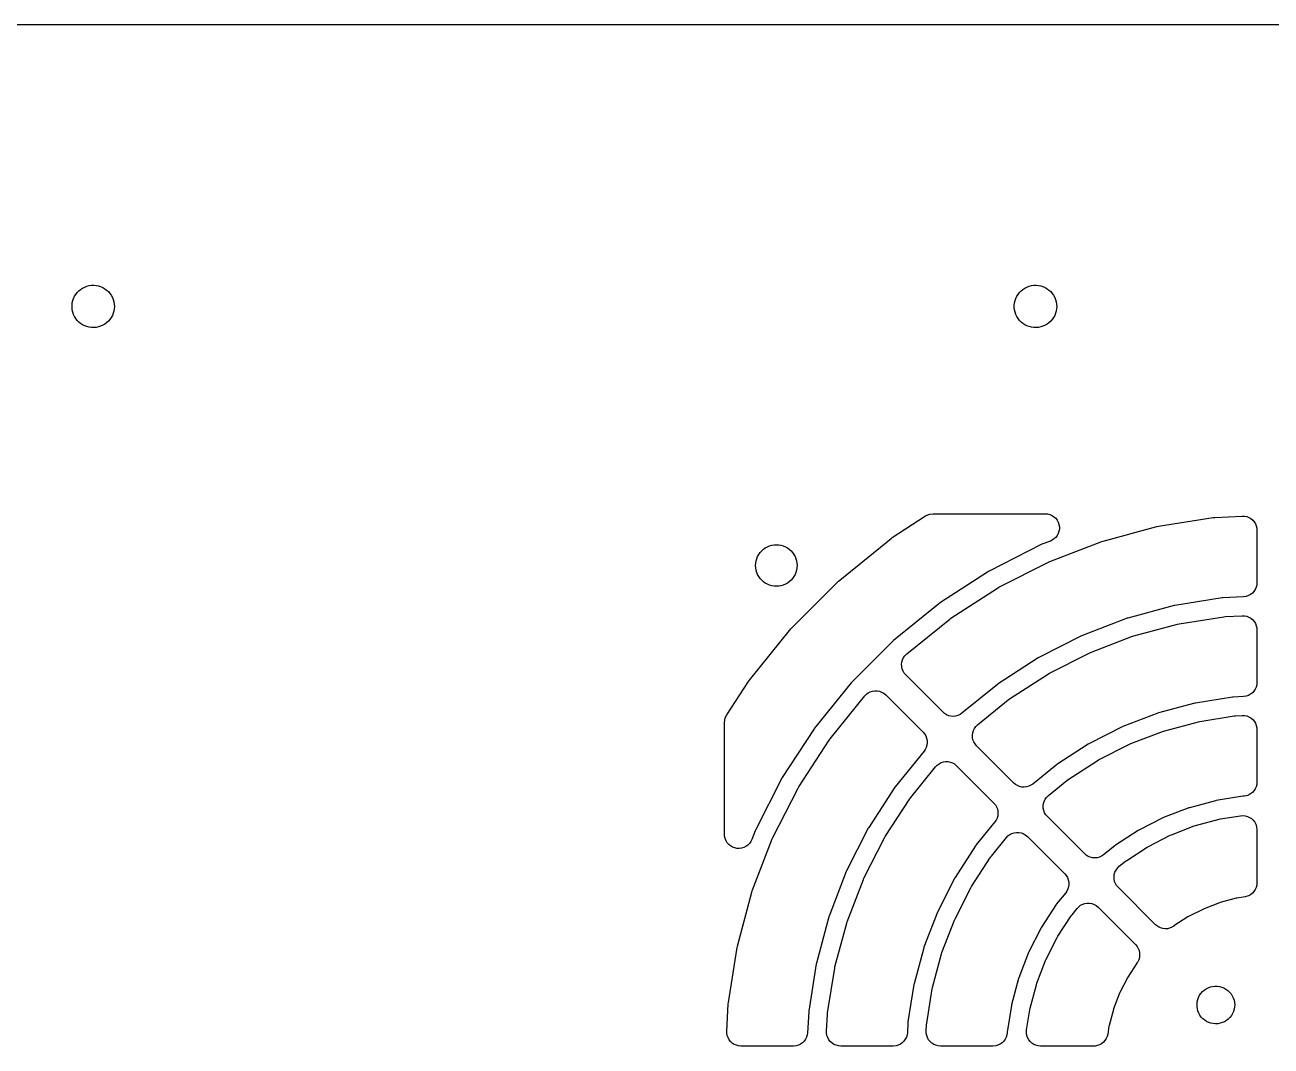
# Model space of a CAD drawing. Header units: metres. Extents: x -250 to 250, y -110 to 110.
# Drawn here: x -7.2 to 125, y 1.5 to 109.9 of the extents above; entities that cross this region are included whole.
import ezdxf

# ---------------------------------------------------------------- set-up
doc = ezdxf.new("R2010")
doc.units = ezdxf.units.M

msp = doc.modelspace()

# ---------------------------------------------------------------- linework, layer by layer
for p, q in [((244.875, 109.875), (-244.875, 109.875)), ((-1.125, 81.9485), (-0.90381, 82.0605)), ((-0.90381, 82.0605), (-0.67165, 82.1474)), ((-0.67165, 82.1474), (-0.43134, 82.2083)), ((-0.43134, 82.2083), (-0.18579, 82.2423)), ((-0.18579, 82.2423), (0.062, 82.2491)), ((0.062, 82.2491), (0.30904, 82.2287)), ((0.30904, 82.2287), (0.55234, 82.1812)), ((0.55234, 82.1812), (0.78892, 82.1071)), ((0.78892, 82.1071), (1.01595, 82.0076)), ((1.01595, 82.0076), (1.23062, 81.8836)), ((98.875, 81.9485), (99.0962, 82.0605)), ((99.0962, 82.0605), (99.3283, 82.1474)), ((99.3283, 82.1474), (99.5686, 82.2083)), ((99.5686, 82.2083), (99.8142, 82.2423)), ((99.8142, 82.2423), (100.062, 82.2491)), ((100.062, 82.2491), (100.309, 82.2287)), ((100.309, 82.2287), (100.552, 82.1812)), ((100.552, 82.1812), (100.789, 82.1071)), ((100.789, 82.1071), (101.016, 82.0076)), ((101.016, 82.0076), (101.231, 81.8836)), ((-2.1651, 80.6122), (-2.08461, 80.8467)), ((-2.08461, 80.8467), (-1.97881, 81.0709)), ((-1.97881, 81.0709), (-1.849, 81.2821)), ((-1.849, 81.2821), (-1.69673, 81.4777)), ((-1.69673, 81.4777), (-1.52388, 81.6554)), ((-1.52388, 81.6554), (-1.33252, 81.813)), ((-1.33252, 81.813), (-1.125, 81.9485)), ((1.23062, 81.8836), (1.43037, 81.7368)), ((1.43037, 81.7368), (1.61275, 81.5689)), ((1.61275, 81.5689), (1.77556, 81.382)), ((1.77556, 81.382), (1.91681, 81.1783)), ((1.91681, 81.1783), (2.03479, 80.9602)), ((2.03479, 80.9602), (2.12808, 80.7306)), ((2.12808, 80.7306), (2.19554, 80.492)), ((97.8349, 80.6122), (97.9154, 80.8467)), ((97.9154, 80.8467), (98.0212, 81.0709)), ((98.0212, 81.0709), (98.151, 81.2821)), ((98.151, 81.2821), (98.3033, 81.4777)), ((98.3033, 81.4777), (98.4761, 81.6554)), ((98.4761, 81.6554), (98.6675, 81.813)), ((98.6675, 81.813), (98.875, 81.9485)), ((101.231, 81.8836), (101.43, 81.7368)), ((101.43, 81.7368), (101.613, 81.5689)), ((101.613, 81.5689), (101.776, 81.382)), ((101.776, 81.382), (101.917, 81.1783)), ((101.917, 81.1783), (102.035, 80.9602)), ((102.035, 80.9602), (102.128, 80.7306)), ((102.128, 80.7306), (102.196, 80.492)), ((-2.24658, 80.1239), (-2.2193, 80.3703)), ((-2.24658, 79.8761), (-2.24658, 80.1239)), ((-2.2193, 79.6297), (-2.24658, 79.8761)), ((-2.2193, 80.3703), (-2.1651, 80.6122)), ((-2.1651, 79.3878), (-2.2193, 79.6297)), ((-2.08461, 79.1533), (-2.1651, 79.3878)), ((2.19554, 79.508), (2.12808, 79.2694)), ((2.19554, 80.492), (2.23634, 80.2475)), ((2.23634, 79.7525), (2.19554, 79.508)), ((2.23634, 80.2475), (2.25, 80)), ((2.25, 80), (2.23634, 79.7525)), ((97.7534, 80.1239), (97.7807, 80.3703)), ((97.7534, 79.8761), (97.7534, 80.1239)), ((97.7807, 79.6297), (97.7534, 79.8761)), ((97.7807, 80.3703), (97.8349, 80.6122)), ((97.8349, 79.3878), (97.7807, 79.6297)), ((97.9154, 79.1533), (97.8349, 79.3878)), ((102.196, 79.508), (102.128, 79.2694)), ((102.196, 80.492), (102.236, 80.2475)), ((102.236, 79.7525), (102.196, 79.508)), ((102.236, 80.2475), (102.25, 80)), ((102.25, 80), (102.236, 79.7525)), ((-1.97881, 78.9291), (-2.08461, 79.1533)), ((-1.849, 78.7179), (-1.97881, 78.9291)), ((-1.69673, 78.5223), (-1.849, 78.7179)), ((-1.52388, 78.3446), (-1.69673, 78.5223)), ((-1.33252, 78.187), (-1.52388, 78.3446)), ((-1.125, 78.0514), (-1.33252, 78.187)), ((-0.90381, 77.9395), (-1.125, 78.0514)), ((1.23062, 78.1164), (1.01595, 77.9924)), ((1.43037, 78.2632), (1.23062, 78.1164)), ((1.61275, 78.4311), (1.43037, 78.2632)), ((1.77556, 78.618), (1.61275, 78.4311)), ((1.91681, 78.8217), (1.77556, 78.618)), ((2.03479, 79.0397), (1.91681, 78.8217)), ((2.12808, 79.2694), (2.03479, 79.0397)), ((98.0212, 78.9291), (97.9154, 79.1533)), ((98.151, 78.7179), (98.0212, 78.9291)), ((98.3033, 78.5223), (98.151, 78.7179)), ((98.4761, 78.3446), (98.3033, 78.5223)), ((98.6675, 78.187), (98.4761, 78.3446)), ((98.875, 78.0514), (98.6675, 78.187)), ((99.0962, 77.9395), (98.875, 78.0514)), ((101.231, 78.1164), (101.016, 77.9924)), ((101.43, 78.2632), (101.231, 78.1164)), ((101.613, 78.4311), (101.43, 78.2632)), ((101.776, 78.618), (101.613, 78.4311)), ((101.917, 78.8217), (101.776, 78.618)), ((102.035, 79.0397), (101.917, 78.8217)), ((102.128, 79.2694), (102.035, 79.0397)), ((-0.67165, 77.8526), (-0.90381, 77.9395)), ((-0.43134, 77.7917), (-0.67165, 77.8526)), ((-0.18579, 77.7577), (-0.43134, 77.7917)), ((0.062, 77.7509), (-0.18579, 77.7577)), ((0.30904, 77.7713), (0.062, 77.7509)), ((0.55234, 77.8188), (0.30904, 77.7713)), ((0.78892, 77.8929), (0.55234, 77.8188)), ((1.01595, 77.9924), (0.78892, 77.8929)), ((99.3283, 77.8526), (99.0962, 77.9395)), ((99.5686, 77.7917), (99.3283, 77.8526)), ((99.8142, 77.7577), (99.5686, 77.7917)), ((100.062, 77.7509), (99.8142, 77.7577)), ((100.309, 77.7713), (100.062, 77.7509)), ((100.552, 77.8188), (100.309, 77.7713)), ((100.789, 77.8929), (100.552, 77.8188)), ((101.016, 77.9924), (100.789, 77.8929)), ((84.8027, 55.4605), (88.3405, 57.758)), ((88.3405, 57.758), (88.5587, 57.8753)), ((88.5587, 57.8753), (88.7933, 57.9551)), ((88.7933, 57.9551), (89.1575, 58)), ((89.1575, 58), (101.038, 58)), ((101.038, 58), (101.285, 57.9795)), ((101.285, 57.9795), (101.525, 57.9187)), ((101.525, 57.9187), (101.752, 57.8192)), ((101.752, 57.8192), (101.959, 57.6837)), ((101.959, 57.6837), (102.141, 57.5159)), ((102.141, 57.5159), (102.294, 57.3204)), ((102.294, 57.3204), (102.412, 57.1025)), ((102.412, 57.1025), (102.492, 56.8682)), ((102.492, 56.8682), (102.533, 56.6239)), ((113.036, 56.6633), (118.868, 57.5871)), ((118.868, 57.5871), (119.025, 57.6035)), ((119.025, 57.6035), (121.921, 57.7553)), ((121.921, 57.7553), (122.169, 57.7478)), ((122.169, 57.7478), (122.412, 57.6996)), ((122.412, 57.6996), (122.644, 57.6121)), ((122.644, 57.6121), (122.858, 57.4877)), ((122.858, 57.4877), (123.049, 57.3297)), ((123.049, 57.3297), (123.211, 57.1424)), ((123.211, 57.1424), (123.34, 56.931)), ((123.34, 56.931), (123.433, 56.7012)), ((102.294, 55.6796), (102.141, 55.4841)), ((102.412, 55.8975), (102.294, 55.6796)), ((102.492, 56.1318), (102.412, 55.8975)), ((102.533, 56.3761), (102.492, 56.1318)), ((102.533, 56.6239), (102.533, 56.3761)), ((107.179, 55.1024), (112.882, 56.6307)), ((112.882, 56.6307), (113.036, 56.6633)), ((123.433, 56.7012), (123.486, 56.4593)), ((123.486, 56.4593), (123.5, 56.2574)), ((123.5, 56.2574), (123.5, 50.6782)), ((70.9419, 54.0581), (71.1262, 54.2227)), ((71.1262, 54.2227), (71.3277, 54.3657)), ((71.3277, 54.3657), (71.544, 54.4852)), ((71.544, 54.4852), (71.7722, 54.5798)), ((71.7722, 54.5798), (72.0097, 54.6482)), ((72.0097, 54.6482), (72.2533, 54.6896)), ((72.2533, 54.6896), (72.5, 54.7035)), ((72.5, 54.7035), (72.7467, 54.6896)), ((72.7467, 54.6896), (72.9903, 54.6482)), ((72.9903, 54.6482), (73.2278, 54.5798)), ((73.2278, 54.5798), (73.4561, 54.4852)), ((73.4561, 54.4852), (73.6723, 54.3657)), ((73.6723, 54.3657), (73.8738, 54.2227)), ((73.8738, 54.2227), (74.0581, 54.0581)), ((79.2255, 50.9548), (84.6757, 55.3682)), ((84.6757, 55.3682), (84.8027, 55.4605)), ((100.595, 54.7187), (95.0767, 51.9072)), ((100.666, 54.7507), (100.595, 54.7187)), ((101.575, 55.0996), (100.666, 54.7507)), ((101.517, 52.9377), (107.029, 55.0539)), ((101.752, 55.1808), (101.575, 55.0996)), ((101.959, 55.3163), (101.752, 55.1808)), ((102.141, 55.4841), (101.959, 55.3163)), ((107.029, 55.0539), (107.179, 55.1024)), ((70.3104, 52.7467), (70.3518, 52.9903)), ((70.3518, 52.9903), (70.4202, 53.2278)), ((70.4202, 53.2278), (70.5148, 53.456)), ((70.5148, 53.456), (70.6343, 53.6723)), ((70.6343, 53.6723), (70.7773, 53.8738)), ((70.7773, 53.8738), (70.9419, 54.0581)), ((74.0581, 54.0581), (74.2227, 53.8738)), ((74.2227, 53.8738), (74.3657, 53.6723)), ((74.3657, 53.6723), (74.4853, 53.456)), ((74.4853, 53.456), (74.5798, 53.2278)), ((74.5798, 53.2278), (74.6482, 52.9903)), ((74.6482, 52.9903), (74.6896, 52.7467)), ((101.373, 52.8738), (101.517, 52.9377)), ((70.2965, 52.5), (70.3104, 52.7467)), ((70.3104, 52.2533), (70.2965, 52.5)), ((70.3518, 52.0097), (70.3104, 52.2533)), ((70.4202, 51.7722), (70.3518, 52.0097)), ((70.5148, 51.5439), (70.4202, 51.7722)), ((74.5798, 51.7722), (74.4853, 51.5439)), ((74.6482, 52.0097), (74.5798, 51.7722)), ((74.6896, 52.2533), (74.6482, 52.0097)), ((74.6896, 52.7467), (74.7035, 52.5)), ((74.7035, 52.5), (74.6896, 52.2533)), ((95.0088, 51.868), (89.8148, 48.495)), ((95.0767, 51.9072), (95.0088, 51.868)), ((96.1117, 50.193), (101.373, 52.8738)), ((70.6343, 51.3277), (70.5148, 51.5439)), ((70.7773, 51.1262), (70.6343, 51.3277)), ((70.9419, 50.9419), (70.7773, 51.1262)), ((71.1262, 50.7773), (70.9419, 50.9419)), ((71.3277, 50.6343), (71.1262, 50.7773)), ((71.544, 50.5147), (71.3277, 50.6343)), ((71.7722, 50.4202), (71.544, 50.5147)), ((72.0097, 50.3518), (71.7722, 50.4202)), ((72.2533, 50.3104), (72.0097, 50.3518)), ((72.5, 50.2965), (72.2533, 50.3104)), ((72.7467, 50.3104), (72.5, 50.2965)), ((72.9903, 50.3518), (72.7467, 50.3104)), ((73.2278, 50.4202), (72.9903, 50.3518)), ((73.4561, 50.5147), (73.2278, 50.4202)), ((73.6723, 50.6343), (73.4561, 50.5147)), ((73.8738, 50.7773), (73.6723, 50.6343)), ((74.0581, 50.9419), (73.8738, 50.7773)), ((74.2227, 51.1262), (74.0581, 50.9419)), ((74.1503, 45.8911), (79.1089, 50.8497)), ((74.3657, 51.3277), (74.2227, 51.1262)), ((74.4853, 51.5439), (74.3657, 51.3277)), ((79.1089, 50.8497), (79.2255, 50.9548)), ((123.48, 50.4313), (123.419, 50.1911)), ((123.5, 50.6782), (123.48, 50.4313)), ((91.0234, 46.8984), (95.9757, 50.1145)), ((95.9757, 50.1145), (96.1117, 50.193)), ((119.805, 49.0569), (114.782, 48.2614)), ((119.883, 49.0651), (119.805, 49.0569)), ((122.079, 49.1802), (119.883, 49.0651)), ((122.368, 49.2241), (122.079, 49.1802)), ((122.603, 49.3045), (122.368, 49.2241)), ((122.82, 49.4224), (122.603, 49.3045)), ((123.016, 49.5746), (122.82, 49.4224)), ((123.184, 49.7568), (123.016, 49.5746)), ((123.319, 49.9642), (123.184, 49.7568)), ((123.419, 50.1911), (123.319, 49.9642)), ((89.7514, 48.4489), (84.9384, 44.5514)), ((89.8148, 48.495), (89.7514, 48.4489)), ((114.705, 48.2451), (109.793, 46.929)), ((114.782, 48.2614), (114.705, 48.2451)), ((86.3444, 43.12), (90.8964, 46.8061)), ((90.8964, 46.8061), (91.0234, 46.8984)), ((109.718, 46.9047), (104.971, 45.0823)), ((109.793, 46.929), (109.718, 46.9047)), ((115.083, 46.2786), (115.236, 46.3113)), ((115.236, 46.3113), (119.975, 47.0618)), ((119.975, 47.0618), (120.131, 47.0782)), ((120.131, 47.0782), (121.921, 47.172)), ((121.921, 47.172), (122.169, 47.1645)), ((122.169, 47.1645), (122.412, 47.1163)), ((122.412, 47.1163), (122.644, 47.0288)), ((122.644, 47.0288), (122.858, 46.9044)), ((122.858, 46.9044), (123.049, 46.7463)), ((123.049, 46.7463), (123.211, 46.5591)), ((123.211, 46.5591), (123.34, 46.3477)), ((123.34, 46.3477), (123.433, 46.1179)), ((69.6318, 40.3243), (74.0452, 45.7745)), ((74.0452, 45.7745), (74.1503, 45.8911)), ((104.899, 45.0504), (100.368, 42.7418)), ((104.971, 45.0823), (104.899, 45.0504)), ((105.821, 43.2693), (110.3, 44.9885)), ((110.3, 44.9885), (110.449, 45.037)), ((110.449, 45.037), (115.083, 46.2786)), ((123.433, 46.1179), (123.486, 45.876)), ((123.486, 45.876), (123.5, 45.6741)), ((123.5, 45.6741), (123.5, 40.0948)), ((84.8801, 44.4989), (80.5011, 40.1199)), ((84.9384, 44.5514), (84.8801, 44.4989)), ((85.8203, 42.2621), (85.891, 42.4995)), ((85.891, 42.4995), (85.9998, 42.7221)), ((85.9998, 42.7221), (86.1438, 42.9237)), ((86.1438, 42.9237), (86.3444, 43.12)), ((100.3, 42.7025), (96.0356, 39.9329)), ((100.368, 42.7418), (100.3, 42.7025)), ((101.403, 41.0276), (105.678, 43.2054)), ((105.678, 43.2054), (105.821, 43.2693)), ((85.7897, 42.0162), (85.8203, 42.2621)), ((85.7999, 41.7687), (85.7897, 42.0162)), ((85.8507, 41.5262), (85.7999, 41.7687)), ((85.9408, 41.2955), (85.8507, 41.5262)), ((86.0676, 41.0826), (85.9408, 41.2955)), ((86.2277, 40.8936), (86.0676, 41.0826)), ((101.268, 40.9491), (101.403, 41.0276)), ((67.242, 36.6595), (69.5395, 40.1973)), ((69.5395, 40.1973), (69.6318, 40.3243)), ((80.4486, 40.0616), (76.5511, 35.2486)), ((80.5011, 40.1199), (80.4486, 40.0616)), ((90.1891, 36.9322), (86.2277, 40.8936)), ((95.9721, 39.8868), (92.1937, 36.8271)), ((96.0356, 39.9329), (95.9721, 39.8868)), ((97.2442, 38.3363), (101.268, 40.9491)), ((123.48, 39.8479), (123.419, 39.6078)), ((123.5, 40.0948), (123.48, 39.8479)), ((78.1939, 34.1036), (81.88, 38.6556)), ((81.88, 38.6556), (82.0513, 38.8346)), ((82.0513, 38.8346), (82.2497, 38.983)), ((82.2497, 38.983), (82.4698, 39.0966)), ((82.4698, 39.0966), (82.7056, 39.1726)), ((82.7056, 39.1726), (82.9507, 39.2086)), ((82.9507, 39.2086), (83.1984, 39.2038)), ((83.1984, 39.2038), (83.442, 39.1584)), ((83.442, 39.1584), (83.6747, 39.0734)), ((83.6747, 39.0734), (83.8902, 38.9513)), ((83.8902, 38.9513), (84.1064, 38.7723)), ((84.1064, 38.7723), (88.0678, 34.8109)), ((120.911, 38.5316), (116.982, 37.9094)), ((120.989, 38.5398), (120.911, 38.5316)), ((122.079, 38.5969), (120.989, 38.5398)), ((122.368, 38.6407), (122.079, 38.5969)), ((122.603, 38.7212), (122.368, 38.6407)), ((122.82, 38.8391), (122.603, 38.7212)), ((123.016, 38.9912), (122.82, 38.8391)), ((123.184, 39.1735), (123.016, 38.9912)), ((123.319, 39.3809), (123.184, 39.1735)), ((123.419, 39.6078), (123.319, 39.3809)), ((93.8589, 35.6055), (97.1171, 38.244)), ((97.1171, 38.244), (97.2442, 38.3363)), ((116.905, 37.893), (113.064, 36.8637)), ((116.982, 37.9094), (116.905, 37.893)), ((67, 35.8425), (67.0205, 36.0894)), ((67, 23.9621), (67, 35.8425)), ((67.0205, 36.0894), (67.0813, 36.3296)), ((67.0813, 36.3296), (67.242, 36.6595)), ((90.3514, 36.7916), (90.1891, 36.9322)), ((90.5614, 36.6601), (90.3514, 36.7916)), ((90.7902, 36.565), (90.5614, 36.6601)), ((91.0314, 36.5089), (90.7902, 36.565)), ((91.2787, 36.4931), (91.0314, 36.5089)), ((91.5251, 36.5184), (91.2787, 36.4931)), ((91.7641, 36.5838), (91.5251, 36.5184)), ((91.989, 36.6877), (91.7641, 36.5838)), ((92.1937, 36.8271), (91.989, 36.6877)), ((112.989, 36.8393), (109.276, 35.414)), ((113.064, 36.8637), (112.989, 36.8393)), ((113.72, 34.9717), (117.283, 35.9265)), ((117.283, 35.9265), (117.437, 35.9592)), ((117.437, 35.9592), (121.081, 36.5364)), ((121.081, 36.5364), (121.237, 36.5528)), ((121.237, 36.5528), (121.922, 36.5887)), ((121.922, 36.5887), (122.169, 36.5811)), ((122.169, 36.5811), (122.412, 36.533)), ((122.412, 36.533), (122.644, 36.4455)), ((122.644, 36.4455), (122.858, 36.321)), ((122.858, 36.321), (123.049, 36.163)), ((123.049, 36.163), (123.211, 35.9757)), ((123.211, 35.9757), (123.34, 35.7643)), ((123.34, 35.7643), (123.433, 35.5345)), ((76.505, 35.1852), (73.132, 29.9912)), ((76.5511, 35.2486), (76.505, 35.1852)), ((88.0678, 34.8109), (88.2279, 34.6219)), ((88.2279, 34.6219), (88.3547, 34.409)), ((88.3547, 34.409), (88.4448, 34.1783)), ((93.3041, 34.5018), (93.3347, 34.7476)), ((93.3143, 34.2543), (93.3041, 34.5018)), ((93.3347, 34.7476), (93.4054, 34.9851)), ((93.4054, 34.9851), (93.5143, 35.2076)), ((93.5143, 35.2076), (93.6582, 35.4093)), ((93.6582, 35.4093), (93.8589, 35.6055)), ((109.204, 35.382), (105.66, 33.5763)), ((109.276, 35.414), (109.204, 35.382)), ((110.126, 33.601), (113.57, 34.9232)), ((113.57, 34.9232), (113.72, 34.9717)), ((123.433, 35.5345), (123.486, 35.2926)), ((123.486, 35.2926), (123.5, 35.0907)), ((123.5, 35.0907), (123.5, 29.5115)), ((74.8855, 29.0243), (78.1016, 33.9766)), ((78.1016, 33.9766), (78.1939, 34.1036)), ((88.4045, 33.205), (88.2957, 32.9824)), ((88.4752, 33.4424), (88.4045, 33.205)), ((88.4448, 34.1783), (88.4956, 33.9358)), ((88.5058, 33.6883), (88.4752, 33.4424)), ((88.4956, 33.9358), (88.5058, 33.6883)), ((93.3652, 34.0118), (93.3143, 34.2543)), ((93.4552, 33.781), (93.3652, 34.0118)), ((93.582, 33.5682), (93.4552, 33.781)), ((93.7422, 33.3792), (93.582, 33.5682)), ((97.7036, 29.4178), (93.7422, 33.3792)), ((105.592, 33.5371), (102.256, 31.3708)), ((105.66, 33.5763), (105.592, 33.5371)), ((106.695, 31.8621), (109.982, 33.5371)), ((109.982, 33.5371), (110.126, 33.601)), ((88.1729, 32.8063), (85.1132, 29.0279)), ((88.2957, 32.9824), (88.1729, 32.8063)), ((103.465, 29.7742), (106.559, 31.7836)), ((106.559, 31.7836), (106.695, 31.8621)), ((86.756, 27.8829), (89.3945, 31.1411)), ((89.3945, 31.1411), (89.5658, 31.3201)), ((89.5658, 31.3201), (89.7641, 31.4685)), ((89.7641, 31.4685), (89.9843, 31.5822)), ((89.9843, 31.5822), (90.2201, 31.6581)), ((90.2201, 31.6581), (90.4652, 31.6942)), ((90.4652, 31.6942), (90.7129, 31.6894)), ((90.7129, 31.6894), (90.9564, 31.6439)), ((90.9564, 31.6439), (91.1891, 31.559)), ((91.1891, 31.559), (91.4047, 31.4369)), ((91.4047, 31.4369), (91.6208, 31.2578)), ((91.6208, 31.2578), (95.5822, 27.2964)), ((102.193, 31.3246), (99.7082, 29.3127)), ((102.256, 31.3708), (102.193, 31.3246)), ((73.0928, 29.9233), (70.2813, 24.4054)), ((73.132, 29.9912), (73.0928, 29.9233)), ((97.8659, 29.2772), (97.7036, 29.4178)), ((98.0759, 29.1457), (97.8659, 29.2772)), ((98.3046, 29.0506), (98.0759, 29.1457)), ((99.5034, 29.1732), (99.2785, 29.0694)), ((99.7082, 29.3127), (99.5034, 29.1732)), ((101.373, 28.0911), (103.338, 29.6819)), ((103.338, 29.6819), (103.465, 29.7742)), ((123.48, 29.2646), (123.419, 29.0244)), ((123.5, 29.5115), (123.48, 29.2646)), ((72.1262, 23.6268), (74.807, 28.8883)), ((74.807, 28.8883), (74.8855, 29.0243)), ((85.0671, 28.9644), (82.2975, 24.6995)), ((85.1132, 29.0279), (85.0671, 28.9644)), ((86.6637, 27.7558), (86.756, 27.8829)), ((98.5459, 28.9944), (98.3046, 29.0506)), ((98.7931, 28.9787), (98.5459, 28.9944)), ((99.0396, 29.0039), (98.7931, 28.9787)), ((99.2785, 29.0694), (99.0396, 29.0039)), ((101.029, 27.6932), (101.173, 27.8948)), ((101.173, 27.8948), (101.373, 28.0911)), ((122.017, 28.0062), (119.183, 27.5573)), ((122.134, 28.0185), (122.017, 28.0062)), ((122.368, 28.0574), (122.134, 28.0219)), ((122.134, 28.0219), (122.134, 28.0185)), ((122.603, 28.1378), (122.368, 28.0574)), ((122.82, 28.2557), (122.603, 28.1378)), ((123.016, 28.4079), (122.82, 28.2557)), ((123.184, 28.5902), (123.016, 28.4079)), ((123.319, 28.7976), (123.184, 28.5902)), ((123.419, 29.0244), (123.319, 28.7976)), ((84.0509, 23.7325), (86.6637, 27.7558)), ((95.5822, 27.2964), (95.7424, 27.1074)), ((95.7424, 27.1074), (95.8692, 26.8946)), ((95.8692, 26.8946), (95.9592, 26.6638)), ((95.9592, 26.6638), (96.0101, 26.4213)), ((100.819, 26.9873), (100.849, 27.2332)), ((100.829, 26.7398), (100.819, 26.9873)), ((100.88, 26.4973), (100.829, 26.7398)), ((100.849, 27.2332), (100.92, 27.4706)), ((100.97, 26.2666), (100.88, 26.4973)), ((100.92, 27.4706), (101.029, 27.6932)), ((116.259, 26.774), (113.58, 25.7456)), ((116.334, 26.7983), (116.259, 26.774)), ((119.106, 27.5409), (116.334, 26.7983)), ((119.183, 27.5573), (119.106, 27.5409)), ((95.6873, 25.2918), (93.6754, 22.8073)), ((95.8102, 25.468), (95.6873, 25.2918)), ((95.919, 25.6905), (95.8102, 25.468)), ((95.9897, 25.928), (95.919, 25.6905)), ((96.0203, 26.1738), (95.9897, 25.928)), ((96.0101, 26.4213), (96.0203, 26.1738)), ((101.096, 26.0537), (100.97, 26.2666)), ((101.257, 25.8647), (101.096, 26.0537)), ((105.218, 21.9033), (101.257, 25.8647)), ((113.509, 25.7137), (110.952, 24.4109)), ((113.58, 25.7456), (113.509, 25.7137)), ((116.99, 24.9063), (119.484, 25.5745)), ((119.484, 25.5745), (119.637, 25.6071)), ((119.637, 25.6071), (121.765, 25.9442)), ((121.765, 25.9442), (122.012, 25.9626)), ((122.012, 25.9626), (122.259, 25.9401)), ((122.259, 25.9401), (122.499, 25.8773)), ((122.499, 25.8773), (122.725, 25.7759)), ((122.725, 25.7759), (122.931, 25.6387)), ((122.931, 25.6387), (123.112, 25.4694)), ((123.112, 25.4694), (123.262, 25.2727)), ((123.262, 25.2727), (123.379, 25.0538)), ((67.0126, 23.7684), (67, 23.9621)), ((70.2493, 24.3336), (69.9004, 23.4246)), ((70.2813, 24.4054), (70.2493, 24.3336)), ((82.2582, 24.6316), (79.9496, 20.1008)), ((82.2975, 24.6995), (82.2582, 24.6316)), ((96.9089, 23.6267), (97.0802, 23.8057)), ((97.0802, 23.8057), (97.2786, 23.9541)), ((97.2786, 23.9541), (97.4987, 24.0677)), ((97.4987, 24.0677), (97.7345, 24.1437)), ((97.7345, 24.1437), (97.9796, 24.1797)), ((97.9796, 24.1797), (98.2273, 24.1749)), ((98.2273, 24.1749), (98.4709, 24.1295)), ((98.4709, 24.1295), (98.7036, 24.0445)), ((98.7036, 24.0445), (98.9191, 23.9224)), ((98.9191, 23.9224), (99.1353, 23.7434)), ((110.884, 24.3717), (108.477, 22.8087)), ((110.952, 24.4109), (110.884, 24.3717)), ((111.987, 22.6967), (114.287, 23.8688)), ((114.287, 23.8688), (114.43, 23.9326)), ((114.43, 23.9326), (116.841, 24.8578)), ((116.841, 24.8578), (116.99, 24.9063)), ((123.379, 25.0538), (123.457, 24.8189)), ((123.457, 24.8189), (123.5, 24.4627)), ((123.5, 24.4627), (123.5, 18.8217)), ((67.0647, 23.5262), (67.0126, 23.7684)), ((67.1561, 23.2959), (67.0647, 23.5262)), ((67.284, 23.0838), (67.1561, 23.2959)), ((67.4452, 22.8956), (67.284, 23.0838)), ((67.6351, 22.7366), (67.4452, 22.8956)), ((67.8486, 22.6109), (67.6351, 22.7366)), ((68.0799, 22.5221), (67.8486, 22.6109)), ((68.3227, 22.4726), (68.0799, 22.5221)), ((68.8159, 22.4958), (68.5703, 22.4638)), ((69.0529, 22.5677), (68.8159, 22.4958)), ((69.2749, 22.6778), (69.0529, 22.5677)), ((69.4757, 22.8228), (69.2749, 22.6778)), ((69.6499, 22.999), (69.4757, 22.8228)), ((69.7928, 23.2014), (69.6499, 22.999)), ((69.9004, 23.4246), (69.7928, 23.2014)), ((69.9461, 17.9705), (72.0623, 23.4834)), ((72.0623, 23.4834), (72.1262, 23.6268)), ((81.7946, 19.3223), (83.9724, 23.5965)), ((83.9724, 23.5965), (84.0509, 23.7325)), ((93.6292, 22.7437), (91.4629, 19.408)), ((93.6754, 22.8073), (93.6292, 22.7437)), ((95.3181, 21.6622), (96.9089, 23.6267)), ((99.1353, 23.7434), (103.097, 19.782)), ((108.414, 22.7626), (107.223, 21.7982)), ((108.477, 22.8087), (108.414, 22.7626)), ((109.686, 21.2121), (111.851, 22.6181)), ((111.851, 22.6181), (111.987, 22.6967)), ((68.5703, 22.4638), (68.3227, 22.4726)), ((93.2164, 18.4409), (95.2258, 21.5352)), ((95.2258, 21.5352), (95.3181, 21.6622)), ((105.38, 21.7627), (105.218, 21.9033)), ((105.59, 21.6312), (105.38, 21.7627)), ((105.819, 21.5361), (105.59, 21.6312)), ((106.06, 21.4799), (105.819, 21.5361)), ((106.308, 21.4642), (106.06, 21.4799)), ((106.554, 21.4894), (106.308, 21.4642)), ((106.793, 21.5549), (106.554, 21.4894)), ((107.018, 21.6588), (106.793, 21.5549)), ((107.223, 21.7982), (107.018, 21.6588)), ((109.559, 21.1198), (109.686, 21.2121)), ((79.9177, 20.029), (78.0953, 15.2816)), ((79.9496, 20.1008), (79.9177, 20.029)), ((108.364, 19.7187), (108.434, 19.9561)), ((108.434, 19.9561), (108.543, 20.1787)), ((108.543, 20.1787), (108.687, 20.3803)), ((108.687, 20.3803), (108.888, 20.5766)), ((108.888, 20.5766), (109.559, 21.1198)), ((80.0115, 14.7001), (81.7307, 19.1789)), ((81.7307, 19.1789), (81.7946, 19.3223)), ((91.4237, 19.34), (89.618, 15.796)), ((91.4629, 19.408), (91.4237, 19.34)), ((103.097, 19.782), (103.257, 19.5929)), ((103.257, 19.5929), (103.384, 19.3801)), ((103.384, 19.3801), (103.474, 19.1493)), ((103.474, 19.1493), (103.525, 18.9068)), ((103.535, 18.6593), (103.504, 18.4135)), ((103.525, 18.9068), (103.535, 18.6593)), ((108.333, 19.4729), (108.364, 19.7187)), ((108.343, 19.2254), (108.333, 19.4729)), ((108.394, 18.9829), (108.343, 19.2254)), ((108.484, 18.7521), (108.394, 18.9829)), ((108.611, 18.5393), (108.484, 18.7521)), ((108.771, 18.3502), (108.611, 18.5393)), ((123.48, 18.5748), (123.419, 18.3346)), ((123.5, 18.8217), (123.48, 18.5748)), ((68.3693, 12.1176), (69.8976, 17.8212)), ((69.8976, 17.8212), (69.9461, 17.9705)), ((91.4629, 15.0176), (93.1379, 18.305)), ((93.1379, 18.305), (93.2164, 18.4409)), ((103.202, 17.7773), (102.237, 16.5865)), ((103.325, 17.9535), (103.202, 17.7773)), ((103.433, 18.1761), (103.325, 17.9535)), ((103.504, 18.4135), (103.433, 18.1761)), ((112.736, 14.3854), (108.771, 18.3502)), ((121.383, 17.2052), (121.306, 17.1889)), ((122.235, 17.3401), (121.383, 17.2052)), ((122.368, 17.3676), (122.235, 17.3401)), ((122.603, 17.448), (122.368, 17.3676)), ((122.82, 17.5659), (122.603, 17.448)), ((123.016, 17.7181), (122.82, 17.5659)), ((123.184, 17.9003), (123.016, 17.7181)), ((123.319, 18.1077), (123.184, 17.9003)), ((123.419, 18.3346), (123.319, 18.1077)), ((102.191, 16.523), (100.628, 14.1162)), ((102.237, 16.5865), (102.191, 16.523)), ((103.88, 15.4415), (104.423, 16.1122)), ((104.423, 16.1122), (104.595, 16.2912)), ((104.595, 16.2912), (104.793, 16.4396)), ((104.793, 16.4396), (105.013, 16.5533)), ((105.013, 16.5533), (105.249, 16.6292)), ((105.249, 16.6292), (105.494, 16.6653)), ((105.494, 16.6653), (105.742, 16.6605)), ((105.742, 16.6605), (105.985, 16.615)), ((105.985, 16.615), (106.218, 16.53)), ((106.218, 16.53), (106.434, 16.4079)), ((106.434, 16.4079), (106.65, 16.2289)), ((106.65, 16.2289), (110.615, 12.264)), ((117.813, 16.0453), (116.243, 15.2455)), ((117.885, 16.0773), (117.813, 16.0453)), ((119.53, 16.7086), (117.885, 16.0773)), ((119.605, 16.733), (119.53, 16.7086)), ((121.306, 17.1889), (119.605, 16.733)), ((78.071, 15.2067), (76.7549, 10.2951)), ((78.0953, 15.2816), (78.071, 15.2067)), ((78.7214, 9.91716), (79.963, 14.5508)), ((79.963, 14.5508), (80.0115, 14.7001)), ((89.586, 15.7243), (88.1607, 12.0112)), ((89.618, 15.796), (89.586, 15.7243)), ((90.0768, 11.4297), (91.399, 14.8742)), ((91.399, 14.8742), (91.4629, 15.0176)), ((102.382, 13.1493), (103.788, 15.3145)), ((103.788, 15.3145), (103.88, 15.4415)), ((116.175, 15.2061), (114.698, 14.2466)), ((116.243, 15.2455), (116.175, 15.2061)), ((100.589, 14.0483), (99.2863, 11.4915)), ((100.628, 14.1162), (100.589, 14.0483)), ((112.837, 14.2935), (112.736, 14.3854)), ((113.039, 14.1512), (112.837, 14.2935)), ((113.263, 14.0442), (113.039, 14.1512)), ((113.501, 13.9755), (113.263, 14.0442)), ((113.747, 13.9468), (113.501, 13.9755)), ((113.994, 13.9591), (113.747, 13.9468)), ((114.236, 14.0119), (113.994, 13.9591)), ((114.466, 14.1039), (114.236, 14.0119)), ((114.678, 14.2324), (114.466, 14.1039)), ((114.698, 14.2466), (114.678, 14.2324)), ((67.4129, 6.1315), (68.3367, 11.964)), ((68.3367, 11.964), (68.3693, 12.1176)), ((88.1363, 11.9363), (87.107, 8.09465)), ((88.1607, 12.0112), (88.1363, 11.9363)), ((101.131, 10.713), (102.303, 13.0134)), ((102.303, 13.0134), (102.382, 13.1493)), ((110.615, 12.264), (110.775, 12.075)), ((110.775, 12.075), (110.902, 11.8622)), ((89.0735, 7.71677), (90.0283, 11.2803)), ((90.0283, 11.2803), (90.0768, 11.4297)), ((99.2544, 11.4198), (98.226, 8.74074)), ((99.2863, 11.4915), (99.2544, 11.4198)), ((101.067, 10.5695), (101.131, 10.713)), ((110.951, 10.6581), (110.843, 10.4356)), ((110.902, 11.8622), (110.992, 11.6314)), ((111.022, 10.8956), (110.951, 10.6581)), ((110.992, 11.6314), (111.042, 11.3889)), ((111.053, 11.1414), (111.022, 10.8956)), ((111.042, 11.3889), (111.053, 11.1414)), ((76.7386, 10.2181), (75.9431, 5.1955)), ((76.7549, 10.2951), (76.7386, 10.2181)), ((77.9382, 5.02524), (78.6887, 9.76358)), ((78.6887, 9.76358), (78.7214, 9.91716)), ((100.142, 8.15924), (101.067, 10.5695)), ((110.753, 10.3024), (109.794, 8.82471)), ((110.768, 10.3218), (110.753, 10.3024)), ((110.843, 10.4356), (110.768, 10.3218)), ((87.0906, 8.0177), (86.4684, 4.08925)), ((87.107, 8.09465), (87.0906, 8.0177)), ((98.2017, 8.66583), (97.4591, 5.89426)), ((98.226, 8.74074), (98.2017, 8.66583)), ((99.4255, 5.51637), (100.094, 8.00992)), ((100.094, 8.00992), (100.142, 8.15924)), ((109.755, 8.75652), (108.955, 7.18683)), ((109.794, 8.82471), (109.755, 8.75652)), ((88.4636, 3.91898), (89.0408, 7.56319)), ((89.0408, 7.56319), (89.0735, 7.71677)), ((108.923, 7.1151), (108.291, 5.47032)), ((108.955, 7.18683), (108.923, 7.1151)), ((117.222, 6.43997), (117.307, 6.67093)), ((117.307, 6.67093), (117.42, 6.88963)), ((117.42, 6.88963), (117.56, 7.09279)), ((117.56, 7.09279), (117.723, 7.2773)), ((117.723, 7.2773), (117.907, 7.44037)), ((117.907, 7.44037), (118.11, 7.57953)), ((118.11, 7.57953), (118.329, 7.69267)), ((118.329, 7.69267), (118.56, 7.77808)), ((118.56, 7.77808), (118.8, 7.83446)), ((118.8, 7.83446), (119.045, 7.86095)), ((119.045, 7.86095), (119.291, 7.85716)), ((119.291, 7.85716), (119.535, 7.82314)), ((119.535, 7.82314), (119.772, 7.75941)), ((119.772, 7.75941), (120.001, 7.66693)), ((120.001, 7.66693), (120.216, 7.5471)), ((120.216, 7.5471), (120.415, 7.40175)), ((120.415, 7.40175), (120.594, 7.23308)), ((120.594, 7.23308), (120.751, 7.04364)), ((120.751, 7.04364), (120.884, 6.83629)), ((120.884, 6.83629), (120.991, 6.6142)), ((120.991, 6.6142), (121.069, 6.38072)), ((67.2447, 3.07851), (67.3965, 5.97536)), ((67.3965, 5.97536), (67.4129, 6.1315)), ((97.4427, 5.81731), (96.9938, 2.98299)), ((97.4591, 5.89426), (97.4427, 5.81731)), ((99.0558, 3.23465), (99.3929, 5.36279)), ((99.3929, 5.36279), (99.4255, 5.51637)), ((108.267, 5.39542), (107.811, 3.69386)), ((108.291, 5.47032), (108.267, 5.39542)), ((117.139, 5.95546), (117.166, 6.20027)), ((117.143, 5.70924), (117.139, 5.95546)), ((117.177, 5.46536), (117.143, 5.70924)), ((117.166, 6.20027), (117.222, 6.43997)), ((117.241, 5.22751), (117.177, 5.46536)), ((121.084, 5.40518), (121.013, 5.1694)), ((121.069, 6.38072), (121.118, 6.1394)), ((121.125, 5.6479), (121.084, 5.40518)), ((121.118, 6.1394), (121.137, 5.89389)), ((121.137, 5.89389), (121.125, 5.6479)), ((75.9349, 5.11745), (75.8198, 2.92149)), ((75.9431, 5.1955), (75.9349, 5.11745)), ((77.828, 3.07851), (77.9218, 4.86909)), ((77.9218, 4.86909), (77.9382, 5.02524)), ((86.4602, 4.0112), (86.4031, 2.92149)), ((86.4684, 4.08925), (86.4602, 4.0112)), ((117.333, 4.99928), (117.241, 5.22751)), ((117.453, 4.78416), (117.333, 4.99928)), ((117.598, 4.58539), (117.453, 4.78416)), ((117.767, 4.40599), (117.598, 4.58539)), ((117.956, 4.24869), (117.767, 4.40599)), ((118.164, 4.11584), (117.956, 4.24869)), ((118.386, 4.00949), (118.164, 4.11584)), ((118.619, 3.93123), (118.386, 4.00949)), ((119.831, 3.98724), (119.595, 3.91621)), ((120.056, 4.0867), (119.831, 3.98724)), ((120.267, 4.21309), (120.056, 4.0867)), ((120.461, 4.3645), (120.267, 4.21309)), ((120.635, 4.53862), (120.461, 4.3645)), ((120.787, 4.73282), (120.635, 4.53862)), ((120.913, 4.94415), (120.787, 4.73282)), ((121.013, 5.1694), (120.913, 4.94415)), ((67.2478, 2.87613), (67.2447, 3.07851)), ((67.2885, 2.63177), (67.2478, 2.87613)), ((75.7864, 2.67601), (75.7131, 2.43936)), ((75.8198, 2.92149), (75.7864, 2.67601)), ((77.8311, 2.87613), (77.828, 3.07851)), ((77.8718, 2.63177), (77.8311, 2.87613)), ((86.3698, 2.67601), (86.2964, 2.43936)), ((86.4031, 2.92149), (86.3698, 2.67601)), ((88.4113, 3.07849), (88.4472, 3.76282)), ((88.4144, 2.87613), (88.4113, 3.07849)), ((88.4552, 2.63177), (88.4144, 2.87613)), ((88.4472, 3.76282), (88.4636, 3.91898)), ((96.9531, 2.67604), (96.8798, 2.43941)), ((96.9789, 2.86627), (96.9531, 2.67604)), ((96.9815, 2.866), (96.9789, 2.86627)), ((96.9938, 2.98299), (96.9815, 2.866)), ((99.0425, 2.87613), (99.0558, 3.23465)), ((99.0832, 2.63177), (99.0425, 2.87613)), ((107.66, 2.76534), (107.601, 2.52469)), ((107.795, 3.61696), (107.66, 2.76534)), ((107.811, 3.69386), (107.795, 3.61696)), ((118.861, 3.88226), (118.619, 3.93123)), ((119.106, 3.86333), (118.861, 3.88226)), ((119.352, 3.87469), (119.106, 3.86333)), ((119.595, 3.91621), (119.352, 3.87469)), ((67.369, 2.39746), (67.2885, 2.63177)), ((67.4869, 2.17958), (67.369, 2.39746)), ((67.639, 1.98409), (67.4869, 2.17958)), ((67.8213, 1.81628), (67.639, 1.98409)), ((68.0287, 1.68079), (67.8213, 1.81628)), ((68.2556, 1.58127), (68.0287, 1.68079)), ((68.4957, 1.52046), (68.2556, 1.58127)), ((68.7426, 1.5), (68.4957, 1.52046)), ((74.3218, 1.5), (68.7426, 1.5)), ((74.6135, 1.52863), (74.3218, 1.5)), ((74.8517, 1.59669), (74.6135, 1.52863)), ((75.0754, 1.70303), (74.8517, 1.59669)), ((75.2786, 1.84476), (75.0754, 1.70303)), ((75.4557, 2.01799), (75.2786, 1.84476)), ((75.6019, 2.21802), (75.4557, 2.01799)), ((75.7131, 2.43936), (75.6019, 2.21802)), ((77.9523, 2.39746), (77.8718, 2.63177)), ((78.0702, 2.17958), (77.9523, 2.39746)), ((78.2224, 1.98409), (78.0702, 2.17958)), ((78.4046, 1.81628), (78.2224, 1.98409)), ((78.612, 1.68079), (78.4046, 1.81628)), ((78.8389, 1.58127), (78.612, 1.68079)), ((79.0791, 1.52046), (78.8389, 1.58127)), ((79.3259, 1.5), (79.0791, 1.52046)), ((84.9052, 1.5), (79.3259, 1.5)), ((85.1968, 1.52863), (84.9052, 1.5)), ((85.435, 1.59668), (85.1968, 1.52863)), ((85.6587, 1.70303), (85.435, 1.59668)), ((85.8619, 1.84476), (85.6587, 1.70303)), ((86.039, 2.01799), (85.8619, 1.84476)), ((86.1852, 2.218), (86.039, 2.01799)), ((86.2964, 2.43936), (86.1852, 2.218)), ((88.5356, 2.39746), (88.4552, 2.63177)), ((88.6535, 2.17958), (88.5356, 2.39746)), ((88.8057, 1.98409), (88.6535, 2.17958)), ((88.988, 1.81628), (88.8057, 1.98409)), ((89.1954, 1.68079), (88.988, 1.81628)), ((89.4222, 1.58127), (89.1954, 1.68079)), ((89.6624, 1.52046), (89.4222, 1.58127)), ((89.9093, 1.5), (89.6624, 1.52046)), ((95.4885, 1.5), (89.9093, 1.5)), ((95.7802, 1.52863), (95.4885, 1.5)), ((96.0184, 1.59669), (95.7802, 1.52863)), ((96.2421, 1.70305), (96.0184, 1.59669)), ((96.4453, 1.84477), (96.2421, 1.70305)), ((96.6224, 2.01802), (96.4453, 1.84477)), ((96.7686, 2.21805), (96.6224, 2.01802)), ((96.8798, 2.43941), (96.7686, 2.21805)), ((99.1637, 2.39746), (99.0832, 2.63177)), ((99.2816, 2.17958), (99.1637, 2.39746)), ((99.4337, 1.98409), (99.2816, 2.17958)), ((99.616, 1.81628), (99.4337, 1.98409)), ((99.8234, 1.68079), (99.616, 1.81628)), ((100.05, 1.58127), (99.8234, 1.68079)), ((100.29, 1.52046), (100.05, 1.58127)), ((100.537, 1.5), (100.29, 1.52046)), ((106.178, 1.5), (100.537, 1.5)), ((106.315, 1.5062), (106.178, 1.5)), ((106.559, 1.549), (106.315, 1.5062)), ((106.792, 1.63136), (106.559, 1.549)), ((107.009, 1.75107), (106.792, 1.63136)), ((107.203, 1.90485), (107.009, 1.75107)), ((107.37, 2.08849), (107.203, 1.90485)), ((107.503, 2.297), (107.37, 2.08849)), ((107.601, 2.52469), (107.503, 2.297))]:
    msp.add_line(p, q)

doc.saveas('drawing.dxf')
